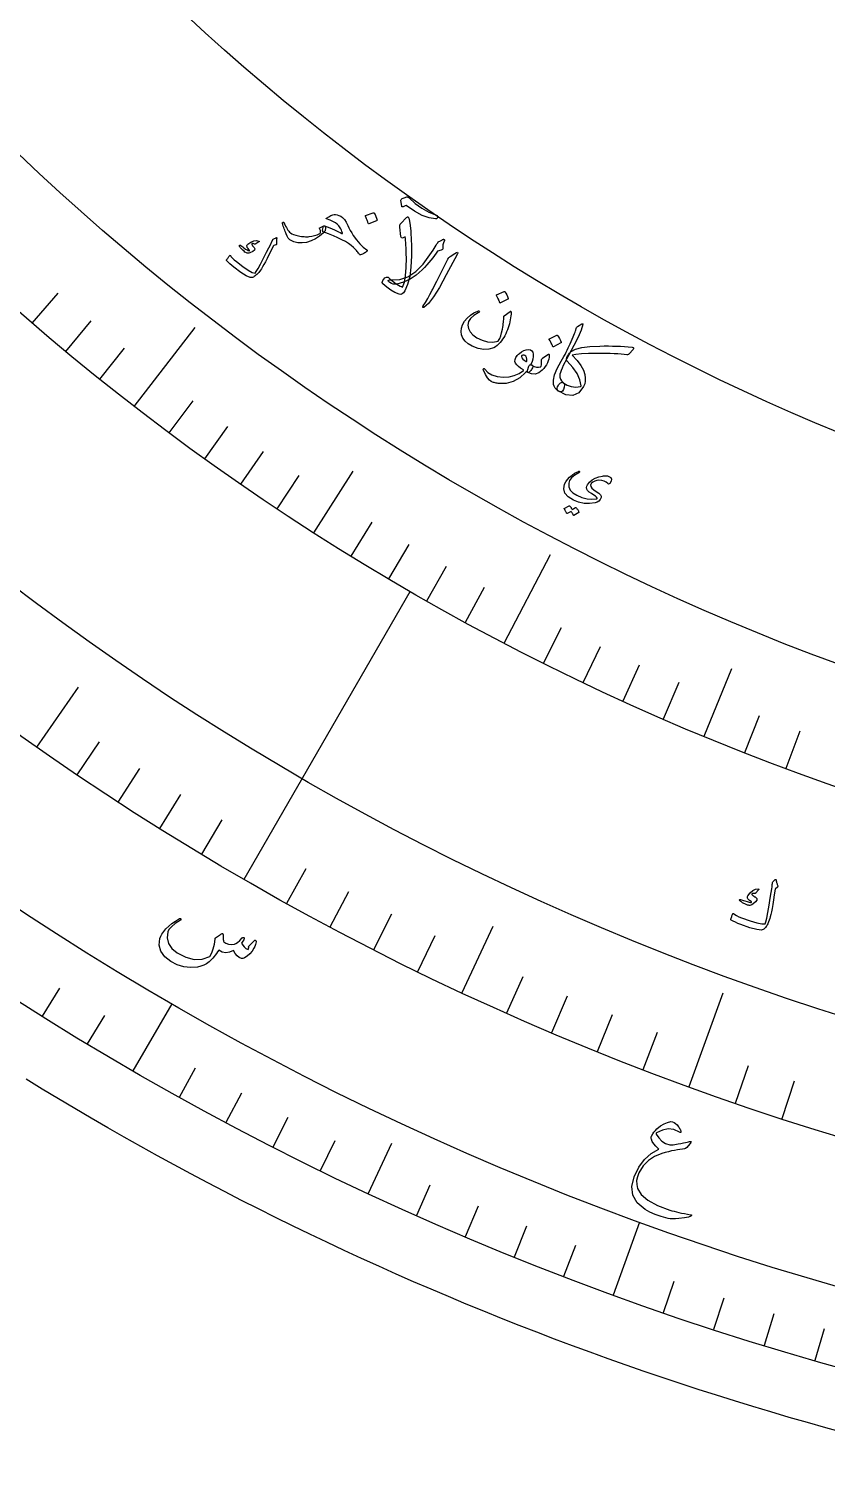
# Model space of a CAD drawing. Header units: millimetres. Extents: x -280 to 280, y -280 to 343.
# Drawn here: x -146.6 to -74.7, y -274.4 to -143.6 of the extents above; entities that cross this region are included whole.
import ezdxf

# ---------------------------------------------------------------- set-up
doc = ezdxf.new("R2010")
doc.units = ezdxf.units.MM
for name, color, linetype in [('CUT_OUTER', 1, 'Continuous'), ('ENGRAVE', 7, 'Continuous'), ('ENGRAVE_FINE', 8, 'Continuous'), ('TEXT', 5, 'Continuous')]:
    doc.layers.add(name, color=color, linetype=linetype)

msp = doc.modelspace()

# ---------------------------------------------------------------- linework, layer by layer
at = {"layer": 'CUT_OUTER'}
msp.add_lwpolyline([(-73.0224, -270.3104), (-74.6796, -269.8573), (-76.334, -269.394), (-77.9855, -268.9205), (-79.6341, -268.437), (-81.2797, -267.9433), (-82.9222, -267.4395), (-84.5617, -266.9257), (-86.1979, -266.4018), (-87.8309, -265.8679), (-89.4606, -265.324), (-91.0869, -264.7701), (-92.7098, -264.2062), (-94.3292, -263.6323), (-95.945, -263.0486), (-97.5572, -262.4549), (-99.1658, -261.8514), (-100.7706, -261.238), (-102.3716, -260.6147), (-103.9688, -259.9817), (-105.5621, -259.3389), (-107.1514, -258.6863), (-108.7366, -258.0239), (-110.3178, -257.3519), (-111.8948, -256.6701), (-113.4676, -255.9787), (-115.0361, -255.2777), (-116.6003, -254.567), (-118.1601, -253.8468), (-119.7154, -253.117), (-121.2663, -252.3777), (-122.8125, -251.6289), (-124.3542, -250.8705), (-125.8912, -250.1028), (-127.4234, -249.3256), (-128.9508, -248.5391), (-130.4734, -247.7432), (-131.9911, -246.938), (-133.5038, -246.1234), (-135.0115, -245.2996), (-136.514, -244.4666), (-138.0115, -243.6244), (-139.5037, -242.7729), (-140.9907, -241.9124), (-142.4724, -241.0427), (-143.9488, -240.164), (-145.4197, -239.2762), (-146.8851, -238.3795)], dxfattribs=at)
at = {"layer": 'ENGRAVE'}
for points in [[(-137.1124, -177.6388), (-131.6132, -170.5143)], [(-120.8933, -189.0507), (-117.3376, -183.4904)], [(-103.7021, -199.0006), (-99.543, -191.0193)], [(-127.2, -220.3169), (-112.2, -194.3361)], [(-85.6734, -207.4016), (-83.1536, -201.3016)], [(-145.9178, -208.3923), (-142.1322, -202.9859)], [(-107.5141, -230.5647), (-104.7248, -224.5831)], [(-137.2, -237.6374), (-133.7, -231.5752)], [(-87.0099, -239.0578), (-83.9317, -230.6006)], [(-115.9665, -248.6909), (-113.8534, -244.1593)], [(-93.8503, -257.8517), (-91.4562, -251.2738)]]:
    msp.add_lwpolyline(points, dxfattribs=at)
for radius in [274.4, 274.4, 267.4, 254.4, 254.4, 243.9, 224.4, 224.4, 213.9, 194.4, 194.4]:
    msp.add_circle((0, 0), radius, dxfattribs=at)
at = {"layer": 'ENGRAVE_FINE'}
for points in [[(-146.3248, -170.1306), (-143.9774, -167.4012)], [(-143.2995, -172.6865), (-141.0006, -169.9161)], [(-140.2284, -175.1895), (-137.9787, -172.379)], [(-133.9525, -180.0336), (-131.8035, -177.1454)], [(-130.7496, -182.373), (-128.652, -179.4472)], [(-127.5048, -184.6561), (-125.4593, -181.6937)], [(-124.219, -186.8823), (-122.2262, -183.8842)], [(-117.5287, -191.1606), (-115.6432, -188.0938)], [(-114.1262, -193.2112), (-112.2953, -190.1116)], [(-110.6868, -195.2019), (-108.9111, -192.0703)], [(-107.2118, -197.1319), (-105.4918, -193.9694)], [(-100.1589, -200.8072), (-98.5521, -197.5857)], [(-96.5833, -202.5513), (-95.0338, -199.3018)], [(-92.9764, -204.2321), (-91.4848, -200.9556)], [(-89.3394, -205.8491), (-87.9061, -202.5467)], [(-81.9796, -208.8892), (-80.6644, -205.5381)], [(-142.2587, -210.9072), (-140.2456, -207.9226)], [(-78.2591, -210.3114), (-77.0036, -206.9374)], [(-138.5562, -213.3578), (-136.5955, -210.3386)], [(-134.8115, -215.7434), (-132.9038, -212.6905)], [(-131.0257, -218.0634), (-129.1715, -214.9776)], [(-123.3356, -222.5033), (-121.5903, -219.3546)], [(-119.4336, -224.6219), (-117.7435, -221.4433)], [(-115.4952, -226.6721), (-113.8608, -223.4644)], [(-111.5216, -228.6532), (-109.9435, -225.4175)], [(-145.4098, -232.7044), (-143.8201, -230.1603)], [(-103.4738, -232.406), (-102.0096, -229.1172)], [(-99.402, -234.1764), (-97.9954, -230.8626)], [(-141.3264, -235.2067), (-139.7813, -232.6352)], [(-95.2999, -235.8756), (-93.9513, -232.5377)], [(-91.1688, -237.5029), (-89.8787, -234.142)], [(-133.0318, -239.9956), (-131.5773, -237.3718)], [(-82.8245, -240.5399), (-81.6525, -237.1361)], [(-78.6139, -241.9488), (-77.5015, -238.525)], [(-128.823, -242.2808), (-127.4146, -239.632)], [(-124.575, -244.4922), (-123.213, -241.8192)], [(-120.289, -246.6291), (-118.9739, -243.9327)], [(-111.6085, -250.6769), (-110.3883, -247.9362)], [(-107.2166, -252.5865), (-106.0444, -249.825)], [(-102.792, -254.4192), (-101.6682, -251.6377)], [(-98.3362, -256.1745), (-97.2611, -253.3737)], [(-89.3359, -259.4503), (-88.3592, -256.6137)], [(-84.7943, -260.9699), (-83.8672, -258.1167)], [(-80.2268, -262.41), (-79.3497, -259.5411)], [(-75.6349, -263.7702), (-74.808, -260.8864)]]:
    msp.add_lwpolyline(points, dxfattribs=at)
at = {"layer": 'TEXT'}
for points in [[(-109.8359, -160.3728), (-109.7761, -160.4054), (-109.7378, -160.4477), (-109.721, -160.4995), (-109.7257, -160.561), (-109.7486, -160.6191), (-109.7863, -160.6606), (-109.8389, -160.6856), (-109.9063, -160.694), (-110.4739, -160.6147), (-111.1081, -160.3885), (-111.8079, -160.0144), (-112.5716, -159.4917), (-112.6459, -159.5325), (-112.7153, -159.5665), (-112.7798, -159.5934), (-112.8395, -159.6135), (-112.8852, -159.6226), (-112.9194, -159.6192), (-112.9422, -159.6031), (-112.9535, -159.5743), (-113.0347, -159.0184), (-113.0152, -158.9439), (-112.9217, -158.8701), (-112.7542, -158.797), (-112.5129, -158.7242), (-112.4602, -158.7227), (-112.4064, -158.7374), (-112.3516, -158.7684), (-112.2957, -158.8157), (-111.7468, -159.3052), (-111.1534, -159.7282), (-110.5162, -160.0842), (-109.8359, -160.3728)], [(-116.1, -163.6234), (-116.1649, -163.6754), (-116.2317, -163.7247), (-116.3005, -163.7712), (-116.3714, -163.815), (-116.4443, -163.8554), (-116.5195, -163.8916), (-116.597, -163.9235), (-116.6767, -163.9512), (-116.7042, -163.9569), (-116.7297, -163.9524), (-116.7532, -163.9377), (-116.7745, -163.9127), (-116.8178, -163.8553), (-116.8682, -163.7914), (-116.9257, -163.7211), (-116.9903, -163.6443), (-117.0627, -163.5619), (-117.1434, -163.4749), (-117.2324, -163.383), (-117.3298, -163.2864), (-117.5286, -163.1068), (-117.7674, -162.9292), (-118.0462, -162.7535), (-118.3651, -162.5794), (-118.7241, -162.4059), (-119.1234, -162.2321), (-119.5631, -162.0576), (-120.0432, -161.8822), (-120.0813, -161.8586), (-120.102, -161.8043), (-120.1053, -161.7195), (-120.0912, -161.6041), (-120.0686, -161.4936), (-120.0486, -161.4115), (-120.0312, -161.3578), (-120.0164, -161.3326), (-119.9974, -161.323), (-119.9791, -161.3181), (-119.9618, -161.3178), (-119.9452, -161.3222), (-119.698, -161.4197), (-119.4648, -161.5137), (-119.2457, -161.6042), (-119.0407, -161.6912), (-118.8504, -161.7756), (-118.6755, -161.8584), (-118.5158, -161.9396), (-118.3715, -162.0192), (-118.3406, -162.0326), (-118.3214, -162.0296), (-118.3138, -162.0102), (-118.3179, -161.9745), (-118.3622, -161.8435), (-118.4101, -161.7221), (-118.4618, -161.6104), (-118.5173, -161.5084), (-118.5769, -161.4158), (-118.6411, -161.3321), (-118.7099, -161.2575), (-118.7834, -161.1918), (-118.9548, -161.0714), (-119.1723, -160.9493), (-119.4361, -160.8255), (-119.7462, -160.6997), (-119.7597, -160.6976), (-119.7699, -160.6926), (-119.7767, -160.6849), (-119.7801, -160.6744), (-119.7803, -160.6631), (-119.7772, -160.6528), (-119.771, -160.6436), (-119.7616, -160.6354), (-119.5453, -160.5062), (-119.3561, -160.4095), (-119.194, -160.3454), (-119.0589, -160.314), (-118.9328, -160.314), (-118.7927, -160.3374), (-118.6386, -160.3843), (-118.4705, -160.4546), (-118.2996, -160.5682), (-118.1373, -160.7448), (-117.9832, -160.9846), (-117.837, -161.2876), (-117.7341, -161.5154), (-117.6162, -161.7446), (-117.4833, -161.9752), (-117.3355, -162.2071), (-117.0405, -162.6072), (-116.7405, -162.9562), (-116.4359, -163.254), (-116.1271, -163.5004), (-116.0891, -163.5339), (-116.0719, -163.5655), (-116.0756, -163.5954), (-116.1, -163.6234)], [(-115.5345, -160.1445), (-115.5198, -160.142), (-115.5043, -160.1454), (-115.4878, -160.1546), (-115.4704, -160.1698), (-115.3778, -160.3187), (-115.3013, -160.4741), (-115.2408, -160.6361), (-115.1965, -160.8046), (-115.1958, -160.826), (-115.2009, -160.8431), (-115.2121, -160.8559), (-115.2292, -160.8645), (-115.9242, -161.1578), (-115.9451, -161.1617), (-115.9626, -161.1537), (-115.9766, -161.1337), (-115.9873, -161.1019), (-115.9966, -161.0744), (-116.0119, -161.032), (-116.0334, -160.9748), (-116.0609, -160.9028), (-116.0953, -160.8153), (-116.1374, -160.7118), (-116.1873, -160.5921), (-116.2447, -160.4564), (-116.2509, -160.4363), (-116.2502, -160.4211), (-116.2427, -160.4108), (-116.2285, -160.4055)], [(-114.1987, -165.9747), (-113.972, -166.1615), (-113.7634, -166.3259), (-113.5729, -166.4679), (-113.4007, -166.5875), (-113.2466, -166.6855), (-113.1106, -166.7628), (-112.9927, -166.8194), (-112.893, -166.8553), (-112.7257, -166.4176), (-112.6129, -165.8329), (-112.5532, -165.1015), (-112.5448, -164.2239), (-112.5509, -163.8947), (-112.5589, -163.5915), (-112.5691, -163.3143), (-112.5815, -163.063), (-112.5965, -162.8381), (-112.6145, -162.64), (-112.6356, -162.4686), (-112.6597, -162.324), (-112.8882, -162.4334), (-112.9471, -162.4247), (-112.9909, -162.398), (-113.0198, -162.3535), (-113.0335, -162.291), (-113.1466, -161.4476), (-113.1473, -161.356), (-113.1295, -161.2709), (-113.0933, -161.1922), (-113.0388, -161.1199), (-112.5207, -160.5834), (-112.482, -160.5472), (-112.4476, -160.526), (-112.4175, -160.52), (-112.3916, -160.5291), (-112.322, -160.6443), (-112.26, -160.8974), (-112.2051, -161.2885), (-112.1565, -161.8177), (-112.1336, -162.1152), (-112.1144, -162.4067), (-112.0989, -162.6922), (-112.087, -162.9719), (-112.0788, -163.2456), (-112.0743, -163.5134), (-112.0737, -163.7752), (-112.0768, -164.0311), (-112.1312, -165.0475), (-112.2484, -165.9138), (-112.4306, -166.6293), (-112.6796, -167.1935), (-112.8031, -167.3662), (-112.9297, -167.4768), (-113.0595, -167.5252), (-113.1925, -167.5114), (-113.574, -167.3489), (-113.9461, -167.1381), (-114.3085, -166.8788), (-114.6611, -166.5713), (-114.6923, -166.5414), (-114.7136, -166.512), (-114.7248, -166.4831), (-114.7259, -166.4546), (-114.6718, -166.2792), (-114.5893, -166.14), (-114.4787, -166.0369), (-114.3401, -165.9698), (-114.2904, -165.9559), (-114.2503, -165.952), (-114.2197, -165.9583), (-114.1987, -165.9747)], [(-120.0045, -161.3308), (-119.9623, -161.322), (-119.9269, -161.3332), (-119.8984, -161.3642), (-119.8767, -161.4153), (-119.8594, -161.4855), (-119.8525, -161.5572), (-119.8559, -161.6304), (-119.8696, -161.7052), (-119.8913, -161.7755), (-119.9233, -161.842), (-119.9658, -161.9047), (-120.0187, -161.9636), (-120.3749, -162.2668), (-120.7488, -162.5106), (-121.1406, -162.6947), (-121.5502, -162.8191), (-121.9586, -162.8765), (-122.3463, -162.8603), (-122.7131, -162.7704), (-123.0586, -162.6069), (-123.1298, -162.5431), (-123.2094, -162.4315), (-123.2974, -162.2724), (-123.3936, -162.0655), (-123.4423, -161.9519), (-123.489, -161.8358), (-123.5336, -161.7172), (-123.5763, -161.596), (-123.6175, -161.4731), (-123.6581, -161.3494), (-123.6978, -161.2249), (-123.7369, -161.0995), (-123.7418, -161.0724), (-123.7362, -161.0493), (-123.7202, -161.0302), (-123.6938, -161.0152), (-123.6644, -161.0077), (-123.6395, -161.0114), (-123.6192, -161.0264), (-123.6034, -161.0525), (-123.5293, -161.21), (-123.4556, -161.3551), (-123.3824, -161.4877), (-123.3096, -161.6079), (-123.2366, -161.7161), (-123.1624, -161.8132), (-123.087, -161.8991), (-123.0106, -161.9739), (-122.8956, -162.0472), (-122.7372, -162.1147), (-122.5355, -162.1764), (-122.2904, -162.232), (-122.157, -162.2573), (-122.0269, -162.278), (-121.9002, -162.2942), (-121.7769, -162.3057), (-121.6566, -162.3122), (-121.539, -162.3134), (-121.4241, -162.3091), (-121.3119, -162.2995), (-121.0831, -162.2656), (-120.8464, -162.2084), (-120.602, -162.1278), (-120.3499, -162.0237), (-120.2966, -161.969), (-120.2843, -161.8747), (-120.3127, -161.7407), (-120.3819, -161.5672), (-120.3903, -161.5437), (-120.3898, -161.5243), (-120.3803, -161.5089), (-120.3619, -161.4976)], [(-124.2547, -162.467), (-124.2667, -162.534), (-124.2756, -162.5994), (-124.2814, -162.6631), (-124.2842, -162.7251), (-124.2837, -162.7857), (-124.2795, -162.845), (-124.2718, -162.9031), (-124.2604, -162.9599), (-124.2602, -162.9871), (-124.271, -163.0104), (-124.2927, -163.0298), (-124.3255, -163.0452), (-124.5079, -163.119), (-124.5268, -163.1277), (-124.5417, -163.1358), (-124.5528, -163.1433), (-124.5599, -163.1503), (-124.7647, -163.5699), (-124.9518, -163.9474), (-125.1215, -164.2828), (-125.2738, -164.5759), (-125.4087, -164.8264), (-125.5266, -165.0335), (-125.6273, -165.1974), (-125.711, -165.3179), (-125.8784, -165.5381), (-125.9354, -165.6049), (-125.996, -165.6694), (-126.0602, -165.7316), (-126.128, -165.7915), (-126.1997, -165.849), (-126.2755, -165.9036), (-126.3555, -165.9556), (-126.4397, -166.0048), (-126.6566, -166.0076), (-127.0107, -165.851), (-127.5014, -165.5342), (-128.1275, -165.0559), (-128.3166, -164.8982), (-128.4876, -164.7471), (-128.6403, -164.6028), (-128.7749, -164.4653), (-128.784, -164.4488), (-128.787, -164.4325), (-128.7839, -164.4165), (-128.7748, -164.4008), (-128.7255, -164.3296), (-128.6802, -164.2652), (-128.6388, -164.2075), (-128.6014, -164.1566), (-128.5675, -164.1119), (-128.5367, -164.0728), (-128.509, -164.0394), (-128.4843, -164.0117), (-128.4695, -163.9968), (-128.4565, -163.9922), (-128.4452, -163.9979), (-128.4357, -164.0138), (-128.3562, -164.1267), (-128.2399, -164.2548), (-128.0869, -164.3978), (-127.897, -164.5559), (-127.3137, -165.0071), (-126.8353, -165.3311), (-126.4626, -165.5289), (-126.1963, -165.6012), (-126.0924, -165.4643), (-125.9309, -165.1948), (-125.7116, -164.7928), (-125.4341, -164.2585), (-125.1596, -163.7209), (-124.9531, -163.3134), (-124.8148, -163.0358), (-124.745, -162.8879), (-124.727, -162.8466), (-124.7101, -162.808), (-124.6944, -162.7721), (-124.6798, -162.7388), (-124.6667, -162.7084), (-124.6551, -162.6813), (-124.6451, -162.6574), (-124.6367, -162.6367), (-124.6159, -162.5935), (-124.5897, -162.5571), (-124.5582, -162.5275), (-124.5214, -162.5046), (-124.3072, -162.3984), (-124.2915, -162.3922), (-124.2783, -162.3904), (-124.2675, -162.3928), (-124.2592, -162.3996), (-124.2532, -162.4135), (-124.2505, -162.4294), (-124.251, -162.4472), (-124.2547, -162.467)], [(-125.858, -162.7152), (-125.8506, -162.7227), (-125.846, -162.7316), (-125.8442, -162.7419), (-125.8453, -162.7536), (-125.849, -162.7618), (-125.8543, -162.7698), (-125.8611, -162.7774), (-125.8695, -162.7848), (-126.1454, -162.9496), (-126.1753, -162.9648), (-126.2015, -162.974), (-126.2239, -162.9772), (-126.2425, -162.9744), (-126.3104, -162.9472), (-126.3739, -162.9315), (-126.433, -162.9271), (-126.4877, -162.9343), (-126.5063, -162.9457), (-126.5115, -162.9694), (-126.5031, -163.0054), (-126.4811, -163.0537), (-126.4631, -163.0816), (-126.4437, -163.1095), (-126.4231, -163.1375), (-126.4012, -163.1656), (-126.3778, -163.194), (-126.3526, -163.2229), (-126.3255, -163.2524), (-126.2966, -163.2823), (-126.2206, -163.4165), (-126.2593, -163.5412), (-126.4131, -163.6565), (-126.682, -163.7621), (-126.7755, -163.783), (-126.858, -163.7919), (-126.9294, -163.7888), (-126.9898, -163.7737), (-127.0472, -163.7456), (-127.1188, -163.6968), (-127.2045, -163.627), (-127.3043, -163.5365), (-127.3543, -163.489), (-127.4002, -163.4421), (-127.442, -163.3956), (-127.4797, -163.3496), (-127.514, -163.305), (-127.5455, -163.2625), (-127.5742, -163.2221), (-127.6001, -163.1839), (-127.6121, -163.1553), (-127.6167, -163.1298), (-127.6138, -163.1074), (-127.6036, -163.088), (-127.5872, -163.0727), (-127.5691, -163.0667), (-127.5494, -163.07), (-127.528, -163.0826), (-127.4631, -163.1267), (-127.3902, -163.1778), (-127.3094, -163.2359), (-127.2207, -163.301), (-127.0551, -163.4223), (-126.9211, -163.5108), (-126.8186, -163.5667), (-126.7477, -163.5899), (-126.7364, -163.5902), (-126.7271, -163.5862), (-126.7198, -163.578), (-126.7146, -163.5655), (-126.7135, -163.5561), (-126.7162, -163.5447), (-126.7226, -163.5312), (-126.7329, -163.5157), (-126.8373, -163.3846), (-126.879, -163.3273), (-126.9094, -163.2715), (-126.9286, -163.2172), (-126.9365, -163.1646), (-126.9358, -163.1106), (-126.9238, -163.0636), (-126.9003, -163.0238), (-126.8654, -162.991), (-126.5889, -162.802), (-126.3288, -162.6931), (-126.0852, -162.6642), (-125.858, -162.7152)], [(-113.3983, -166.584), (-113.5716, -166.6011), (-113.7373, -166.586), (-113.8955, -166.5388), (-114.0459, -166.4596), (-114.1229, -166.4004), (-114.1711, -166.3481), (-114.1903, -166.3028), (-114.1808, -166.2644), (-114.1433, -166.2324), (-114.0835, -166.2131), (-114.0015, -166.2064), (-113.8972, -166.2125), (-113.1305, -166.1792), (-112.3993, -165.9292), (-111.7042, -165.4633), (-111.0447, -164.7827), (-110.7214, -164.3732), (-110.4171, -163.9522), (-110.1315, -163.5199), (-109.8647, -163.0762), (-109.7874, -162.9476), (-109.7196, -162.8497), (-109.6612, -162.7825), (-109.6122, -162.746), (-109.534, -162.7068), (-109.4648, -162.6717), (-109.4046, -162.6407), (-109.3535, -162.6139), (-109.311, -162.5914), (-109.2766, -162.5737), (-109.2504, -162.5607), (-109.2324, -162.5524), (-109.2031, -162.546), (-109.178, -162.5456), (-109.157, -162.5515), (-109.1401, -162.5634), (-109.1242, -162.5862), (-109.1153, -162.6081), (-109.1133, -162.6292), (-109.1182, -162.6495), (-109.1913, -162.87), (-109.2401, -163.0546), (-109.2647, -163.2031), (-109.2651, -163.3156), (-109.2629, -163.3972), (-109.2845, -163.4604), (-109.33, -163.5051), (-109.3994, -163.5313), (-109.7296, -163.6057), (-109.8609, -163.8085), (-110.0046, -164.0139), (-110.1607, -164.2218), (-110.3292, -164.4321), (-110.51, -164.6457), (-110.7031, -164.8632), (-110.9084, -165.0846), (-111.1259, -165.3098), (-111.6607, -165.7875), (-112.2176, -166.1594), (-112.7968, -166.4251), (-113.3983, -166.584)], [(-108.162, -163.8148), (-108.0096, -163.7278), (-107.9261, -163.7169), (-107.9115, -163.7823), (-107.9657, -163.924), (-108.9458, -165.7625), (-109.5487, -166.89), (-110.0852, -167.7546), (-110.5565, -168.3555), (-110.9633, -168.6923), (-111.0096, -168.7113), (-111.0428, -168.7161), (-111.0628, -168.7067), (-111.0696, -168.6832), (-111.0684, -168.6542), (-111.0596, -168.6214), (-111.0431, -168.5847), (-111.019, -168.5442), (-110.8172, -168.2379), (-110.6174, -167.9037), (-110.4195, -167.5417), (-110.2234, -167.1518), (-110.1703, -167.0511), (-110.0296, -166.7775), (-109.8012, -166.3309), (-109.4848, -165.7116), (-108.7927, -164.3318), (-108.7512, -164.2615), (-108.7062, -164.2011), (-108.6579, -164.1507), (-108.606, -164.1101)], [(-103.7283, -167.2558), (-103.7139, -167.2523), (-103.6981, -167.2545), (-103.6811, -167.2626), (-103.6628, -167.2764), (-103.5605, -167.4182), (-103.4737, -167.5677), (-103.4025, -167.7248), (-103.3469, -167.8895), (-103.3447, -167.9108), (-103.3487, -167.9282), (-103.3589, -167.9418), (-103.3754, -167.9516), (-104.0471, -168.2933), (-104.0676, -168.2987), (-104.0856, -168.292), (-104.101, -168.2731), (-104.1138, -168.2422), (-104.1248, -168.2154), (-104.143, -168.1743), (-104.1682, -168.1188), (-104.2005, -168.049), (-104.2407, -167.9642), (-104.2897, -167.864), (-104.3475, -167.7484), (-104.4139, -167.6172), (-104.4214, -167.5976), (-104.4217, -167.5824), (-104.415, -167.5717), (-104.4012, -167.5653)], [(-103.0787, -169.1461), (-103.0931, -169.3046), (-103.1126, -169.4675), (-103.137, -169.6348), (-103.1664, -169.8064), (-103.2023, -169.9828), (-103.246, -170.1642), (-103.2977, -170.3508), (-103.3572, -170.5424), (-103.4222, -170.7299), (-103.4943, -170.9111), (-103.5737, -171.0861), (-103.6604, -171.2548), (-103.7546, -171.4176), (-103.8568, -171.5751), (-103.9668, -171.7272), (-104.0847, -171.8739), (-104.2216, -172.0199), (-104.3636, -172.1455), (-104.5107, -172.2506), (-104.663, -172.3353), (-105.0929, -172.477), (-105.5602, -172.4998), (-106.0646, -172.4033), (-106.6053, -172.1871), (-106.9633, -171.9768), (-107.2431, -171.7382), (-107.4446, -171.4717), (-107.5678, -171.1776), (-107.6079, -170.8736), (-107.5746, -170.568), (-107.4683, -170.2608), (-107.2891, -169.9521), (-107.0467, -169.6583), (-106.7666, -169.4057), (-106.4491, -169.1941), (-106.0944, -169.0232), (-106.0461, -169.0086), (-106.0076, -169.0077), (-105.979, -169.0206), (-105.9603, -169.0474), (-105.9507, -169.0846), (-105.9637, -169.1202), (-105.9992, -169.1541), (-106.0574, -169.1864), (-106.4576, -169.4307), (-106.7467, -169.6959), (-106.9244, -169.9824), (-106.9902, -170.2905), (-106.9484, -170.5967), (-106.8006, -170.889), (-106.5468, -171.167), (-106.1869, -171.4303), (-105.7023, -171.6681), (-105.2211, -171.7989), (-104.7442, -171.8231), (-104.272, -171.7405), (-104.2599, -171.7349), (-104.2468, -171.7236), (-104.2328, -171.7067), (-104.2179, -171.6842), (-104.1182, -171.4965), (-104.0284, -171.2618), (-103.9483, -170.9804), (-103.8779, -170.6522), (-103.848, -170.4836), (-103.8221, -170.3255), (-103.8, -170.1781), (-103.7819, -170.0413), (-103.7684, -169.9153), (-103.7604, -169.8002), (-103.7577, -169.6961), (-103.7604, -169.6029), (-103.7597, -169.5556), (-103.7518, -169.5164), (-103.7365, -169.4854), (-103.7139, -169.4626), (-103.1726, -169.0591), (-103.1335, -169.0402), (-103.1048, -169.0484), (-103.0865, -169.0837), (-103.0787, -169.1461)], [(-98.9737, -171.2088), (-98.9594, -171.2049), (-98.9435, -171.2067), (-98.9262, -171.2143), (-98.9074, -171.2276), (-98.8, -171.3665), (-98.708, -171.5136), (-98.6314, -171.6687), (-98.5702, -171.832), (-98.5673, -171.8532), (-98.5707, -171.8708), (-98.5805, -171.8847), (-98.5966, -171.895), (-99.2591, -172.2564), (-99.2795, -172.2624), (-99.2977, -172.2562), (-99.3138, -172.2377), (-99.3277, -172.2071), (-99.3397, -172.1807), (-99.3592, -172.14), (-99.3864, -172.0852), (-99.4211, -172.0163), (-99.4642, -171.9327), (-99.5167, -171.8338), (-99.5785, -171.7197), (-99.6495, -171.5904), (-99.6576, -171.571), (-99.6585, -171.5558), (-99.6521, -171.5448), (-99.6384, -171.538)], [(-98.4032, -175.4702), (-98.3122, -175.5807), (-98.2739, -175.7222), (-98.2882, -175.8949), (-98.3551, -176.0988), (-98.4429, -176.2504), (-98.5526, -176.3255), (-98.6844, -176.324), (-98.8381, -176.2457), (-98.9876, -176.1206), (-99.1065, -175.9784), (-99.1949, -175.8192), (-99.2527, -175.6431), (-99.272, -175.2716), (-99.1622, -174.7967), (-98.9235, -174.2184), (-98.5563, -173.5365), (-98.4381, -173.3337), (-98.325, -173.1335), (-98.217, -172.9358), (-98.1141, -172.7408), (-98.0165, -172.5488), (-97.9245, -172.3603), (-97.838, -172.1754), (-97.7572, -171.994), (-97.658, -171.7618), (-97.5688, -171.5507), (-97.4898, -171.3607), (-97.4208, -171.1917), (-97.3626, -171.0446), (-97.3155, -170.9204), (-97.2796, -170.819), (-97.2548, -170.7405), (-97.214, -170.6091), (-97.1732, -170.5092), (-97.1326, -170.441), (-97.092, -170.4044), (-96.6907, -170.1846), (-96.6408, -170.1668), (-96.6099, -170.1721), (-96.5982, -170.2007), (-96.6056, -170.2524), (-96.7699, -170.7488), (-97.042, -171.3799), (-97.4222, -172.1456), (-97.9106, -173.0459), (-98.0913, -173.3787), (-98.2489, -173.6803), (-98.3833, -173.9505), (-98.4945, -174.1895), (-98.5822, -174.3968), (-98.6462, -174.5719), (-98.6865, -174.7148), (-98.703, -174.8255), (-98.6941, -175.0061), (-98.6412, -175.1738), (-98.5442, -175.3286), (-98.4032, -175.4702)], [(-101.788, -174.5587), (-102.3125, -175.0596), (-102.8985, -175.3929), (-103.5463, -175.5577), (-104.2554, -175.5532), (-104.3476, -175.5405), (-104.437, -175.5252), (-104.5236, -175.5072), (-104.6074, -175.4866), (-104.6876, -175.4631), (-104.7635, -175.4366), (-104.8351, -175.407), (-104.9025, -175.3745), (-105.0484, -175.2569), (-105.2106, -175.049), (-105.3886, -174.751), (-105.5819, -174.3627), (-105.5982, -174.3138), (-105.6013, -174.2742), (-105.5911, -174.2439), (-105.5676, -174.2228), (-105.5381, -174.2135), (-105.5096, -174.2184), (-105.4822, -174.2375), (-105.4558, -174.2708), (-105.1928, -174.5712), (-104.8267, -174.7906), (-104.358, -174.9285), (-103.7874, -174.9841), (-103.2791, -174.9558), (-102.809, -174.8464), (-102.3771, -174.6563), (-101.9835, -174.3857), (-101.9772, -174.3716), (-101.9752, -174.3587), (-101.9775, -174.3469), (-101.9842, -174.3362), (-102.2292, -174.173), (-102.4277, -174.0171), (-102.5797, -173.8685), (-102.6852, -173.7275), (-102.7401, -173.5733), (-102.734, -173.4084), (-102.6671, -173.2328), (-102.5393, -173.0464), (-102.52, -173.0231), (-102.4994, -172.9999), (-102.4777, -172.9768), (-102.4548, -172.9538), (-102.4305, -172.9304), (-102.4044, -172.9061), (-102.3766, -172.8811), (-102.3471, -172.8552), (-102.1381, -172.6978), (-101.9321, -172.5866), (-101.729, -172.5214), (-101.5288, -172.5024), (-101.3526, -172.5312), (-101.2214, -172.6094), (-101.1352, -172.7372), (-101.0938, -172.9147), (-101.0922, -173.1289), (-101.1281, -173.3555), (-101.2017, -173.5944), (-101.3131, -173.8456), (-101.2985, -173.8538), (-101.2841, -173.8613), (-101.2699, -173.868), (-101.2559, -173.874), (-101.2418, -173.8801), (-101.2276, -173.8868), (-101.2132, -173.8943), (-101.1986, -173.9025), (-101.1551, -173.9418), (-101.1349, -173.9958), (-101.1379, -174.0645), (-101.1642, -174.1478), (-101.2043, -174.2328), (-101.2533, -174.3139), (-101.3111, -174.3911), (-101.3777, -174.4644), (-101.444, -174.5244), (-101.5009, -174.5618), (-101.5483, -174.5764), (-101.5862, -174.5685), (-101.7263, -174.4868), (-101.735, -174.4996), (-101.7481, -174.5158), (-101.7658, -174.5355), (-101.788, -174.5587)], [(-97.5735, -173.0127), (-97.1295, -173.4995), (-96.7908, -173.9534), (-96.5579, -174.375), (-96.4315, -174.7648), (-96.3931, -175.07), (-96.3986, -175.3484), (-96.4482, -175.6002), (-96.5422, -175.8251), (-96.984, -176.3945), (-97.5156, -176.6546), (-98.1367, -176.604), (-98.8456, -176.2416), (-98.8877, -176.201), (-98.9138, -176.145), (-98.9239, -176.0738), (-98.9181, -175.9872), (-98.8926, -175.8734), (-98.854, -175.7731), (-98.8021, -175.6863), (-98.7371, -175.613), (-98.6285, -175.5186), (-98.5379, -175.4626), (-98.4653, -175.4451), (-98.4107, -175.4661), (-98.0408, -175.7027), (-97.6544, -175.8421), (-97.2521, -175.8841), (-96.8344, -175.8287), (-96.8064, -175.8206), (-96.7872, -175.8088), (-96.7768, -175.7933), (-96.7754, -175.7742), (-96.8832, -175.2311), (-97.1308, -174.6775), (-97.5174, -174.1127), (-98.0425, -173.5356), (-98.0887, -173.4602), (-98.0943, -173.3579), (-98.0593, -173.2287), (-97.9837, -173.0727), (-97.9037, -172.9422), (-97.8225, -172.8306), (-97.74, -172.7381), (-97.6562, -172.6645), (-97.2742, -172.4681), (-96.7175, -172.3235), (-95.9867, -172.2289), (-95.0824, -172.1823), (-94.6887, -172.1772), (-94.3036, -172.1769), (-93.9273, -172.1815), (-93.5596, -172.191), (-93.2005, -172.2054), (-92.8499, -172.2248), (-92.508, -172.2493), (-92.1745, -172.2788), (-92.077, -172.3045), (-92.0285, -172.3472), (-92.0288, -172.407), (-92.0781, -172.4839), (-92.4389, -172.896), (-92.4801, -172.9358), (-92.526, -172.9622), (-92.5765, -172.9754), (-92.6317, -172.9753), (-92.8846, -172.9445), (-93.1612, -172.918), (-93.4616, -172.8957), (-93.786, -172.8774), (-94.134, -172.8638), (-94.5056, -172.8555), (-94.9009, -172.8522), (-95.3199, -172.8539), (-96.1101, -172.8677), (-96.7494, -172.8977), (-97.2374, -172.9456), (-97.5735, -173.0127)], [(-101.6624, -173.5336), (-101.661, -173.3547), (-101.6897, -173.2108), (-101.7487, -173.1019), (-101.8381, -173.0279), (-101.9061, -173.0087), (-101.9732, -173.0023), (-102.0392, -173.0088), (-102.1043, -173.0282), (-102.1305, -173.0435), (-102.1469, -173.067), (-102.1533, -173.0988), (-102.1499, -173.139), (-102.1134, -173.2496), (-102.0306, -173.3591), (-101.9015, -173.4676), (-101.726, -173.5749), (-101.7055, -173.582), (-101.6881, -173.5774), (-101.6737, -173.5613), (-101.6624, -173.5336)], [(-100.2559, -173.2747), (-99.7884, -172.9384), (-99.7295, -172.9059), (-99.6872, -172.9064), (-99.6616, -172.9401), (-99.6526, -173.007), (-99.6667, -173.1836), (-99.6987, -173.3578), (-99.7487, -173.5296), (-99.8168, -173.6989), (-99.9039, -173.8665), (-100.0111, -174.0329), (-100.1385, -174.198), (-100.286, -174.362), (-100.5892, -174.6063), (-100.9084, -174.7216), (-101.2433, -174.7076), (-101.5936, -174.5642), (-101.6173, -174.5191), (-101.6148, -174.4269), (-101.586, -174.2875), (-101.5309, -174.1009), (-101.4914, -174.0069), (-101.4473, -173.9364), (-101.3984, -173.8896), (-101.3448, -173.8663), (-101.3119, -173.8647), (-101.2785, -173.8707), (-101.2446, -173.8843), (-101.2102, -173.9055), (-101.003, -174.0174), (-100.8021, -174.0788), (-100.6078, -174.0897), (-100.4201, -174.0502), (-100.4096, -174.0446), (-100.4011, -174.0342), (-100.3948, -174.019), (-100.3905, -173.9988), (-100.3596, -173.8785), (-100.3415, -173.7485), (-100.3359, -173.6086), (-100.343, -173.4591), (-100.3421, -173.4046), (-100.3272, -173.3557), (-100.2985, -173.3124), (-100.2559, -173.2747)], [(-94.3652, -184.6037), (-94.4996, -184.4664), (-94.6793, -184.3714), (-94.9046, -184.3187), (-95.1755, -184.308), (-95.3643, -184.3335), (-95.5397, -184.3897), (-95.7019, -184.4765), (-95.8508, -184.594), (-95.8736, -184.6211), (-95.8908, -184.6527), (-95.9024, -184.6889), (-95.9084, -184.7295), (-95.8843, -184.8779), (-95.7925, -185.028), (-95.6328, -185.1797), (-95.4053, -185.3328), (-95.1792, -185.4811), (-95.029, -185.6163), (-94.9549, -185.7387), (-94.9568, -185.8483), (-95.0458, -186.0342), (-95.1656, -186.179), (-95.3163, -186.2826), (-95.4979, -186.345), (-96.0057, -186.4066), (-96.5041, -186.3871), (-96.9926, -186.2865), (-97.4708, -186.1048), (-97.9442, -185.8131), (-98.2338, -185.4733), (-98.3396, -185.0865), (-98.262, -184.653), (-98.1608, -184.4463), (-98.0141, -184.2414), (-97.8219, -184.0383), (-97.5844, -183.8368), (-97.5113, -183.7846), (-97.4386, -183.7353), (-97.3663, -183.6889), (-97.2944, -183.6456), (-97.2225, -183.605), (-97.15, -183.5672), (-97.0769, -183.532), (-97.0033, -183.4994), (-96.9675, -183.4889), (-96.9414, -183.4907), (-96.925, -183.5049), (-96.9183, -183.5316), (-96.9212, -183.5588), (-96.9309, -183.5824), (-96.9474, -183.6024), (-96.9708, -183.6188), (-97.3508, -183.8409), (-97.6305, -184.0744), (-97.8095, -184.3197), (-97.8875, -184.5771), (-97.8703, -184.9009), (-97.7453, -185.1888), (-97.5124, -185.4407), (-97.1716, -185.6561), (-96.6964, -185.8584), (-96.2367, -185.9788), (-95.793, -186.0177), (-95.3657, -185.9751), (-95.3374, -185.9673), (-95.3212, -185.9535), (-95.3169, -185.9335), (-95.3246, -185.9073), (-95.3757, -185.8399), (-95.4791, -185.7519), (-95.6348, -185.6432), (-95.8427, -185.5136), (-96.0494, -185.3726), (-96.1913, -185.2345), (-96.2686, -185.0998), (-96.2812, -184.9683), (-96.2506, -184.8375), (-96.1956, -184.7121), (-96.1165, -184.5923), (-96.0131, -184.4778), (-95.7661, -184.2758), (-95.487, -184.1166), (-95.1759, -184), (-94.8327, -183.9259), (-94.7445, -183.9118), (-94.6614, -183.903), (-94.5834, -183.8995), (-94.5105, -183.9012), (-94.4429, -183.9078), (-94.3806, -183.9187), (-94.3238, -183.934), (-94.2724, -183.9536), (-94.091, -184.069), (-94.017, -184.2126), (-94.0503, -184.3846), (-94.1912, -184.5848), (-94.244, -184.6311), (-94.2907, -184.6497), (-94.331, -184.6406), (-94.3652, -184.6037)], [(-97.2705, -186.7699), (-97.2609, -186.7669), (-97.2501, -186.7678), (-97.238, -186.7725), (-97.2247, -186.781), (-97.1844, -186.8255), (-97.1466, -186.8709), (-97.1114, -186.9175), (-97.0787, -186.9651), (-97.0484, -187.0142), (-97.0204, -187.0653), (-96.9945, -187.1185), (-96.9709, -187.1736), (-96.9683, -187.1881), (-96.9705, -187.2008), (-96.9775, -187.2119), (-96.9892, -187.2214), (-97.431, -187.4755), (-97.4403, -187.477), (-97.4501, -187.4719), (-97.4606, -187.4601), (-97.4716, -187.4416), (-97.4779, -187.4266), (-97.4895, -187.4045), (-97.5062, -187.3753), (-97.5281, -187.339), (-97.5554, -187.2952), (-97.5882, -187.2433), (-97.6264, -187.1834), (-97.6702, -187.1154), (-98.0176, -187.3096), (-98.0313, -187.314), (-98.0438, -187.3102), (-98.0554, -187.2982), (-98.0658, -187.278), (-98.0749, -187.2605), (-98.0896, -187.2337), (-98.1099, -187.1975), (-98.1359, -187.1521), (-98.1681, -187.0969), (-98.2072, -187.0318), (-98.2532, -186.9566), (-98.306, -186.8714), (-98.31, -186.8598), (-98.3095, -186.8504), (-98.3046, -186.8435), (-98.2953, -186.8388), (-97.8552, -186.6045), (-97.8456, -186.6015), (-97.8348, -186.6024), (-97.8227, -186.6072), (-97.8095, -186.6157), (-97.7741, -186.6515), (-97.7412, -186.6889), (-97.7107, -186.7278), (-97.6826, -186.7682), (-97.6567, -186.8098), (-97.6329, -186.8523), (-97.6112, -186.8957), (-97.5915, -186.94)], [(-79.1608, -220.4149), (-79.151, -220.4892), (-79.1385, -220.5607), (-79.1233, -220.6294), (-79.1055, -220.6954), (-79.0847, -220.7587), (-79.0606, -220.8195), (-79.0331, -220.8778), (-79.0022, -220.9335), (-78.9929, -220.962), (-78.9964, -220.99), (-79.0127, -221.0176), (-79.0419, -221.0446), (-79.2086, -221.1829), (-79.2255, -221.1982), (-79.2385, -221.2117), (-79.2475, -221.2233), (-79.2526, -221.233), (-79.3273, -221.7412), (-79.3976, -222.1993), (-79.4636, -222.6074), (-79.5254, -222.9655), (-79.5833, -223.273), (-79.6378, -223.5295), (-79.6887, -223.7348), (-79.7362, -223.8891), (-79.8383, -224.1757), (-79.8758, -224.2648), (-79.9178, -224.3526), (-79.9643, -224.4392), (-80.0154, -224.5246), (-80.0714, -224.6087), (-80.1327, -224.6913), (-80.1992, -224.7725), (-80.2711, -224.8521), (-80.4974, -224.9274), (-80.9207, -224.8815), (-81.5407, -224.7131), (-82.3565, -224.4208), (-82.6073, -224.3187), (-82.8368, -224.2175), (-83.045, -224.1173), (-83.232, -224.0181), (-83.247, -224.0038), (-83.2556, -223.9878), (-83.2578, -223.97), (-83.2534, -223.9505), (-83.2256, -223.8594), (-83.1996, -223.7767), (-83.1755, -223.7025), (-83.1533, -223.6366), (-83.1327, -223.5784), (-83.1135, -223.5272), (-83.0956, -223.4829), (-83.079, -223.4456), (-83.0685, -223.4251), (-83.0564, -223.4159), (-83.0427, -223.4181), (-83.0274, -223.4317), (-82.9063, -223.5234), (-82.7417, -223.6187), (-82.5335, -223.7176), (-82.2818, -223.8198), (-81.5199, -224.098), (-80.9103, -224.278), (-80.4537, -224.361), (-80.1505, -224.3479), (-80.0873, -224.1698), (-80.0078, -223.8334), (-79.912, -223.3388), (-79.7994, -222.6862), (-79.691, -222.0312), (-79.6105, -221.5351), (-79.5582, -221.198), (-79.5344, -221.0197), (-79.5293, -220.9704), (-79.5245, -220.9243), (-79.52, -220.8813), (-79.5159, -220.8416), (-79.5122, -220.8054), (-79.5091, -220.7731), (-79.5066, -220.7447), (-79.5047, -220.7202), (-79.4973, -220.668), (-79.482, -220.6211), (-79.4589, -220.5795), (-79.428, -220.5432), (-79.2387, -220.3606), (-79.2244, -220.3488), (-79.2111, -220.3424), (-79.199, -220.3414), (-79.188, -220.3458), (-79.1771, -220.3584), (-79.1689, -220.3741), (-79.1635, -220.393), (-79.1608, -220.4149)], [(-80.7591, -221.2099), (-80.7488, -221.2153), (-80.741, -221.2231), (-80.7357, -221.2333), (-80.733, -221.2459), (-80.7341, -221.2558), (-80.737, -221.2659), (-80.7416, -221.2762), (-80.7479, -221.2867), (-80.9822, -221.5515), (-81.0084, -221.5774), (-81.0328, -221.5958), (-81.0552, -221.6066), (-81.0756, -221.6099), (-81.1559, -221.6041), (-81.2277, -221.6087), (-81.2911, -221.6239), (-81.3461, -221.6497), (-81.3618, -221.6679), (-81.3593, -221.6944), (-81.3384, -221.7294), (-81.2993, -221.7727), (-81.2711, -221.7958), (-81.2415, -221.8187), (-81.2105, -221.8411), (-81.1782, -221.8633), (-81.1442, -221.8853), (-81.108, -221.9071), (-81.0698, -221.9289), (-81.0296, -221.9507), (-80.905, -222.0659), (-80.904, -222.2096), (-81.0266, -222.3818), (-81.2733, -222.5822), (-81.3643, -222.6354), (-81.4478, -222.6722), (-81.5237, -222.6928), (-81.592, -222.6971), (-81.6616, -222.6869), (-81.753, -222.6595), (-81.8661, -222.6151), (-82.0009, -222.5535), (-82.0692, -222.5204), (-82.133, -222.4866), (-82.1923, -222.4518), (-82.2472, -222.4162), (-82.2981, -222.3809), (-82.3453, -222.3468), (-82.3889, -222.3141), (-82.4288, -222.2828), (-82.4509, -222.2568), (-82.4642, -222.2315), (-82.4688, -222.2071), (-82.4645, -222.1834), (-82.4524, -222.1618), (-82.4354, -222.1495), (-82.4137, -222.1464), (-82.3871, -222.1525), (-82.3042, -222.177), (-82.2108, -222.2062), (-82.1067, -222.2402), (-81.992, -222.2788), (-81.7779, -222.3506), (-81.6078, -222.3986), (-81.4817, -222.423), (-81.3997, -222.4237), (-81.3877, -222.4202), (-81.3793, -222.4129), (-81.3744, -222.4019), (-81.3731, -222.3871), (-81.3751, -222.3768), (-81.3818, -222.3657), (-81.393, -222.3538), (-81.4089, -222.3409), (-81.5622, -222.2384), (-81.625, -222.1922), (-81.6756, -222.1439), (-81.7138, -222.0934), (-81.7397, -222.0409), (-81.757, -221.984), (-81.76, -221.9308), (-81.7487, -221.8812), (-81.7231, -221.8352), (-81.4963, -221.5448), (-81.2601, -221.3439), (-81.0144, -221.2322), (-80.7591, -221.2099)], [(-126.3021, -225.8891), (-126.2691, -225.8623), (-126.2377, -225.8475), (-126.2079, -225.8447), (-126.1797, -225.854), (-126.1491, -225.8763), (-126.1278, -225.9037), (-126.1158, -225.9363), (-126.1131, -225.974), (-126.1235, -226.0975), (-126.1598, -226.2375), (-126.2221, -226.3941), (-126.3103, -226.5673), (-126.4819, -226.8348), (-126.6804, -227.0693), (-126.9058, -227.2706), (-127.1582, -227.4387), (-127.2313, -227.4722), (-127.3012, -227.4906), (-127.3679, -227.4941), (-127.4314, -227.4825), (-127.6311, -227.3867), (-127.8194, -227.2361), (-127.9964, -227.0309), (-128.1617, -226.771), (-128.5151, -226.931), (-128.8535, -226.9786), (-129.1766, -226.9137), (-129.4841, -226.7365), (-129.5887, -226.8962), (-129.6941, -227.0469), (-129.8002, -227.1888), (-129.9072, -227.3217), (-130.0156, -227.4467), (-130.126, -227.5647), (-130.2383, -227.6758), (-130.3525, -227.7798), (-130.5802, -227.9552), (-130.8315, -228.0935), (-131.1066, -228.1947), (-131.4054, -228.2586), (-132.0411, -228.2959), (-132.6519, -228.2262), (-133.2374, -228.0497), (-133.7969, -227.7664), (-134.3562, -227.3274), (-134.7095, -226.8314), (-134.8566, -226.2795), (-134.7979, -225.6722), (-134.7263, -225.4835), (-134.6107, -225.279), (-134.4512, -225.0587), (-134.2479, -224.8224), (-134.0019, -224.5774), (-133.719, -224.3386), (-133.3993, -224.1059), (-133.0429, -223.8791), (-133.0177, -223.8665), (-132.993, -223.8615), (-132.9689, -223.864), (-132.9453, -223.874), (-132.9246, -223.889), (-132.9092, -223.906), (-132.8989, -223.9252), (-132.8939, -223.9466), (-132.8969, -223.9717), (-132.9064, -223.9943), (-132.9223, -224.0144), (-132.9446, -224.0321), (-133.4089, -224.3399), (-133.7542, -224.6146), (-133.9802, -224.8566), (-134.0864, -225.066), (-134.1533, -225.6273), (-134.0334, -226.135), (-133.7268, -226.5885), (-133.2332, -226.9871), (-132.4478, -227.3823), (-131.6952, -227.5647), (-130.9769, -227.5347), (-130.2938, -227.293), (-130.115, -226.9778), (-129.9763, -226.6161), (-129.8773, -226.2082), (-129.8177, -225.7541), (-129.8154, -225.706), (-129.8065, -225.6668), (-129.7911, -225.6366), (-129.7691, -225.6154), (-129.6768, -225.5522), (-129.5896, -225.4933), (-129.5075, -225.4386), (-129.4304, -225.3881), (-129.359, -225.3429), (-129.2937, -225.3039), (-129.2346, -225.271), (-129.1817, -225.2444), (-129.1552, -225.2356), (-129.1339, -225.238), (-129.1178, -225.2518), (-129.1069, -225.2769), (-129.1033, -225.2933), (-129.0992, -225.3178), (-129.0945, -225.3504), (-129.0893, -225.3911), (-129.0845, -225.4394), (-129.0811, -225.4947), (-129.0791, -225.557), (-129.0785, -225.6263), (-129.074, -225.7615), (-129.0636, -225.8637), (-129.0473, -225.9328), (-129.025, -225.9689), (-128.8309, -226.1024), (-128.6072, -226.1836), (-128.3538, -226.2126), (-128.0711, -226.1893), (-127.9447, -226.1388), (-127.7861, -226.0288), (-127.5952, -225.8591), (-127.3722, -225.6298), (-127.3509, -225.6081), (-127.326, -225.5937), (-127.2974, -225.5864), (-127.2652, -225.5865), (-127.2372, -225.5906), (-127.2135, -225.6), (-127.1941, -225.6149), (-127.1791, -225.635), (-127.177, -225.701), (-127.2178, -225.7998), (-127.3016, -225.9314), (-127.4285, -226.0958), (-127.3249, -226.2824), (-127.1916, -226.4415), (-127.0285, -226.5732), (-126.8357, -226.6773), (-126.806, -226.6183), (-126.7871, -226.5673), (-126.7793, -226.5245), (-126.7824, -226.4898), (-126.7888, -226.4551), (-126.7874, -226.4249), (-126.778, -226.399), (-126.7609, -226.3776)], [(-88.6641, -242.2163), (-88.5191, -242.2284), (-88.3765, -242.2829), (-88.2362, -242.3797), (-88.0982, -242.5188), (-88.0319, -242.6008), (-87.9725, -242.6809), (-87.9201, -242.759), (-87.8748, -242.8352), (-87.8362, -242.9088), (-87.8043, -242.9795), (-87.779, -243.0472), (-87.7604, -243.1118), (-87.7536, -243.1707), (-87.7748, -243.1979), (-87.8238, -243.1934), (-87.9007, -243.1572), (-88.3926, -242.9403), (-88.9, -242.8802), (-89.4236, -242.9766), (-89.9642, -243.2296), (-89.9849, -243.2515), (-89.9944, -243.2787), (-89.9926, -243.3112), (-89.9796, -243.3491), (-89.7569, -243.6949), (-89.4793, -243.9713), (-89.1471, -244.1783), (-88.7604, -244.3155), (-88.6861, -244.3269), (-88.5846, -244.3264), (-88.4561, -244.3142), (-88.3006, -244.29), (-88.0123, -244.2308), (-87.7579, -244.1784), (-87.5372, -244.1328), (-87.3502, -244.0943), (-87.1969, -244.0628), (-87.0772, -244.0383), (-86.9912, -244.0211), (-86.9387, -244.011), (-86.8698, -244.0134), (-86.8427, -244.0428), (-86.8574, -244.0993), (-86.914, -244.1828), (-87.0916, -244.3916), (-87.2357, -244.5428), (-87.3462, -244.6364), (-87.4231, -244.6725), (-87.6277, -244.6932), (-87.8471, -244.7233), (-88.0815, -244.763), (-88.3309, -244.812), (-88.5954, -244.8704), (-88.8749, -244.9382), (-89.1695, -245.0152), (-89.4793, -245.1014), (-90.1324, -245.357), (-90.6954, -245.7303), (-91.168, -246.2218), (-91.5499, -246.8322), (-91.6898, -247.1898), (-91.7559, -247.5457), (-91.748, -247.9002), (-91.6657, -248.2532), (-91.3376, -248.806), (-90.742, -249.3182), (-89.8785, -249.788), (-88.7474, -250.2125), (-88.5676, -250.2642), (-88.3727, -250.3163), (-88.1627, -250.3688), (-87.9376, -250.4216), (-87.6977, -250.474), (-87.4435, -250.5252), (-87.175, -250.5752), (-86.892, -250.6238), (-86.8442, -250.635), (-86.8109, -250.6496), (-86.7921, -250.6674), (-86.7879, -250.6886), (-86.8607, -250.7601), (-87.0786, -250.8316), (-87.4416, -250.9025), (-87.9501, -250.9724), (-88.2548, -251.0012), (-88.5161, -251.0104), (-88.734, -250.9999), (-88.9083, -250.97), (-89.5355, -250.7972), (-90.0922, -250.605), (-90.5781, -250.3938), (-90.9933, -250.1639), (-91.7124, -249.5578), (-92.1154, -248.8598), (-92.203, -248.0717), (-91.9768, -247.1939), (-91.5494, -246.3428), (-91.036, -245.6428), (-90.4373, -245.0932), (-89.7537, -244.6932), (-90.01, -244.4439), (-90.2077, -244.2133), (-90.3472, -244.0017), (-90.4285, -243.809), (-90.4436, -243.7377), (-90.4451, -243.6655), (-90.4329, -243.5924), (-90.4072, -243.5182), (-90.3047, -243.3311), (-90.1904, -243.1603), (-90.0642, -243.006), (-89.9263, -242.8681), (-89.601, -242.608), (-89.2823, -242.4127), (-88.97, -242.2821), (-88.6641, -242.2163)]]:
    msp.add_lwpolyline(points, close=True, dxfattribs=at)

doc.saveas('drawing.dxf')
